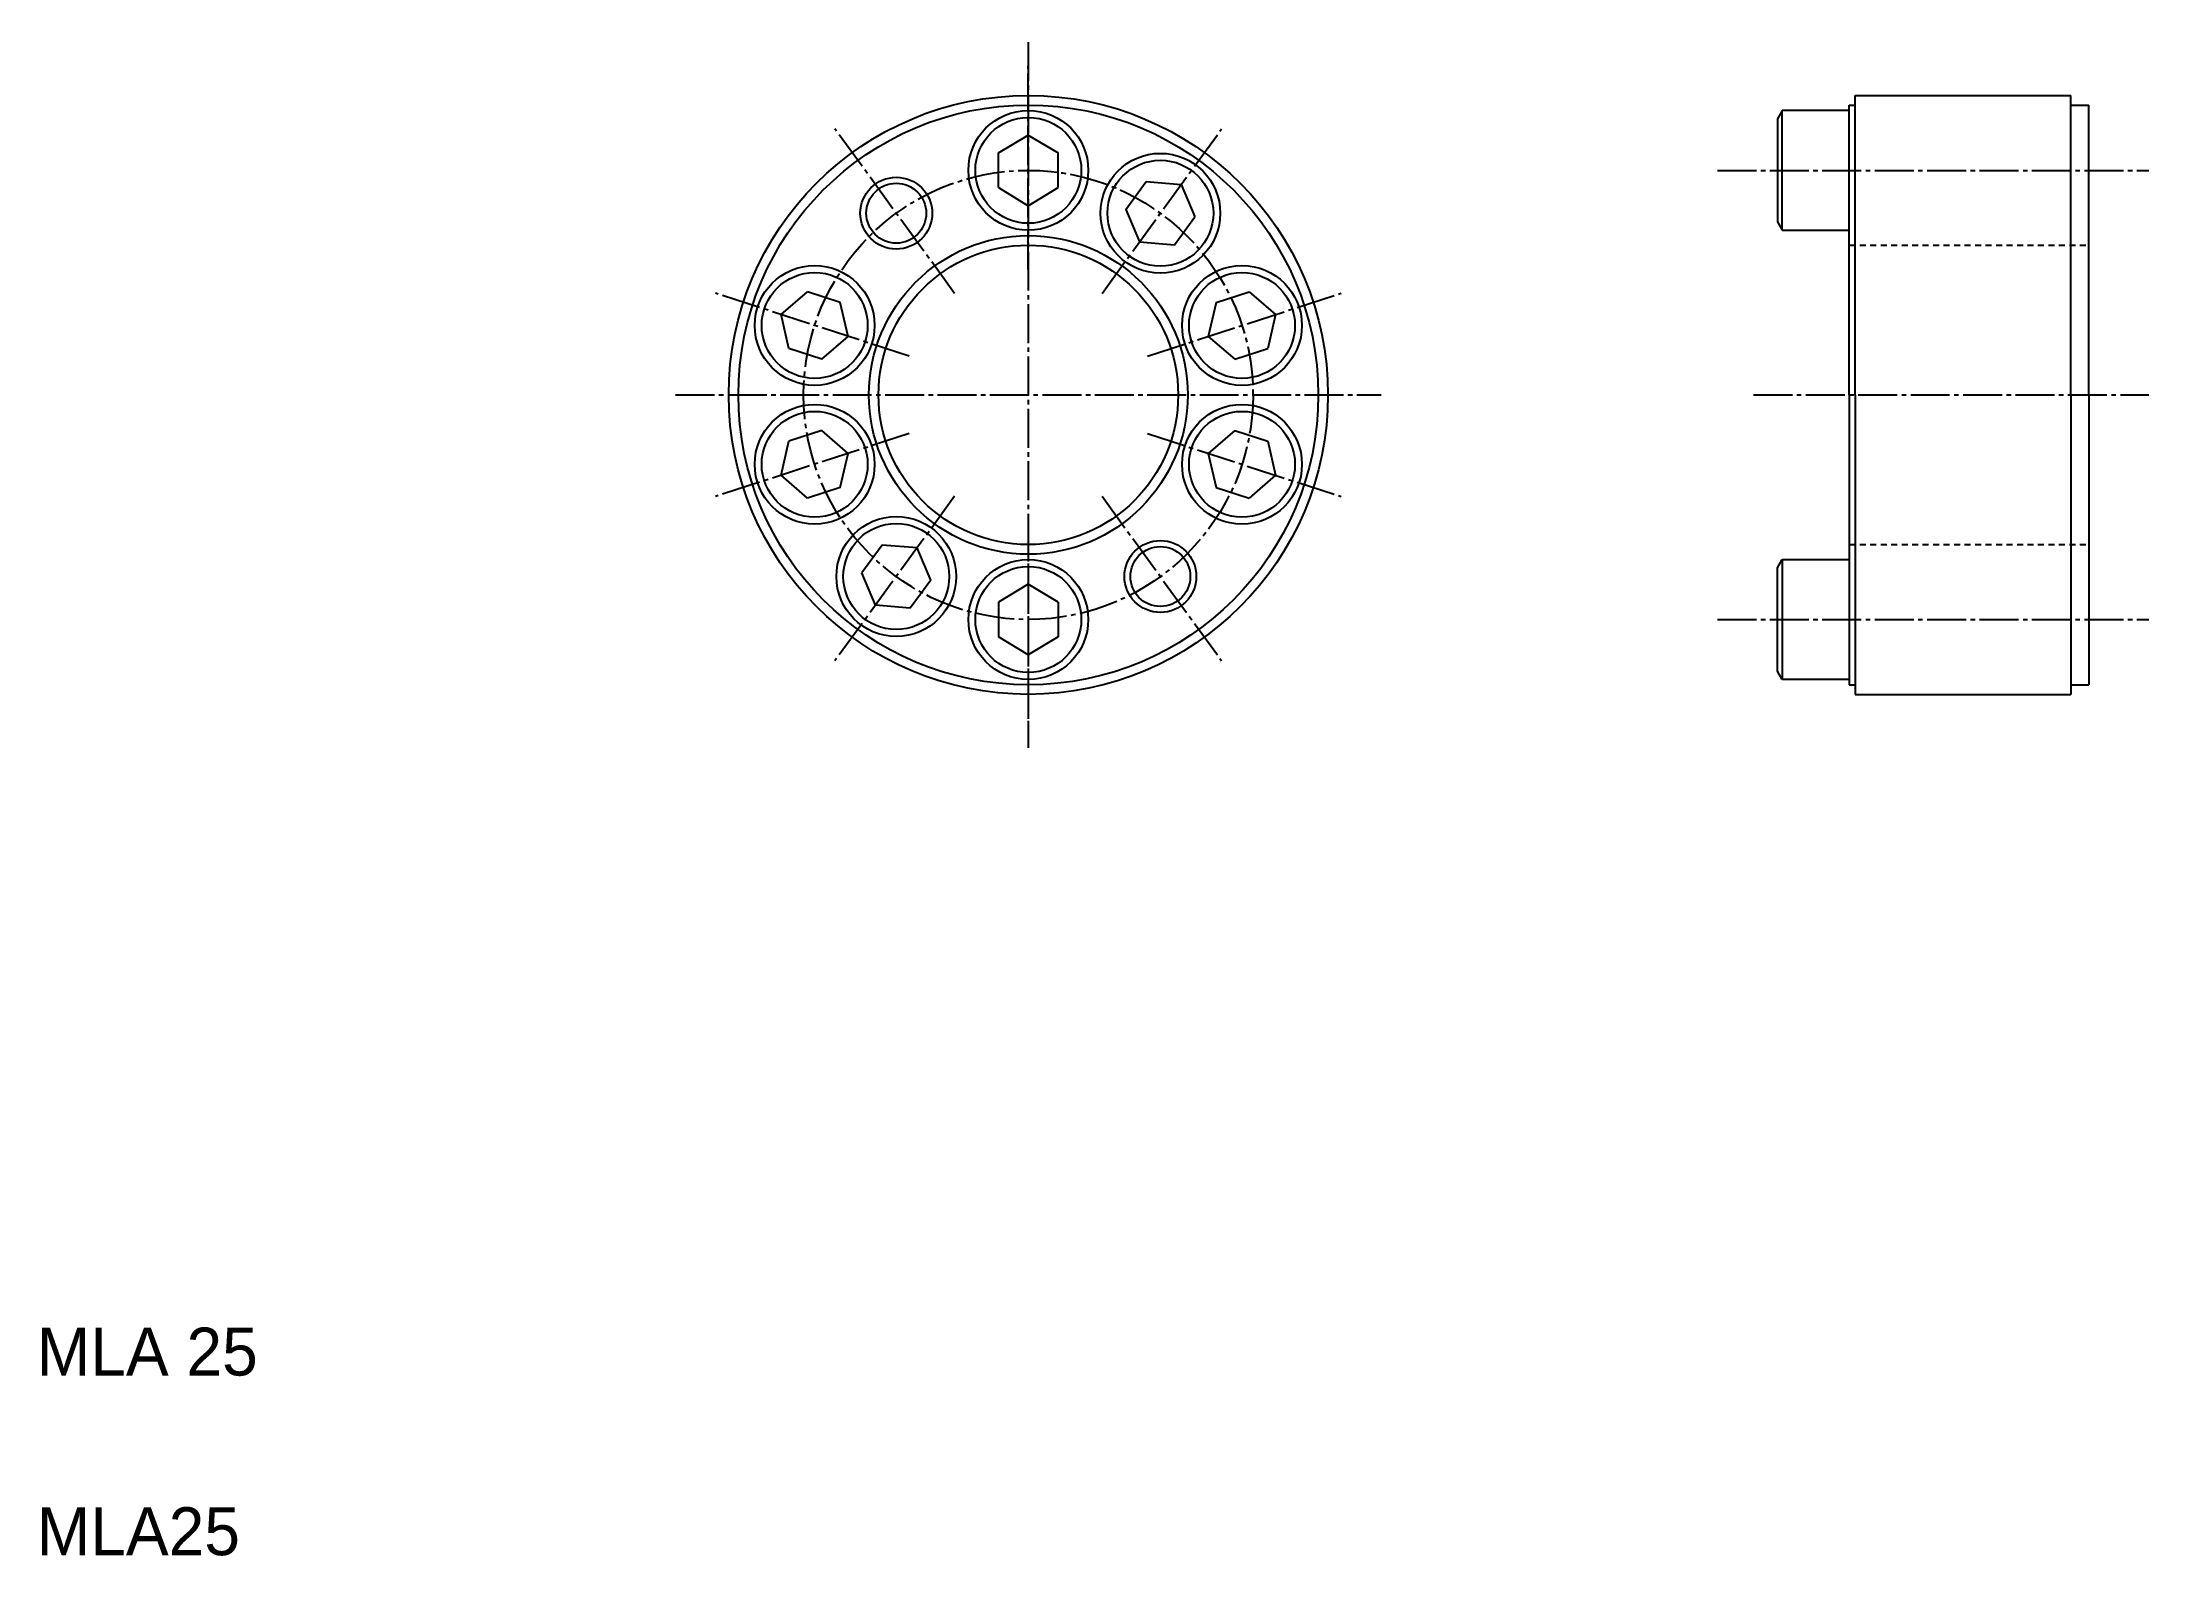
# Model space of a CAD drawing. Extents: x 10 to 186, y 10 to 136.
import ezdxf

# ---------------------------------------------------------------- set-up
doc = ezdxf.new("R2010")
doc.units = 0
doc.header["$LTSCALE"] = 0.25
doc.linetypes.add('CENTER', pattern=[17.5, 13, -1.5, 1.5, -1.5])
doc.linetypes.add('DASHED', pattern=[3.5, 2, -1.5])
doc.layers.get('0').update_dxf_attribs({"linetype": 'CONTINUOUS'})
doc.layers.add('CENTER', color=1, linetype='CENTER')

msp = doc.modelspace()

# ---------------------------------------------------------------- linework, layer by layer
for p, q in [((161.75, 131.87), (179.75, 131.87)), ((161.75, 106.87), (161.75, 131.87)), ((179.75, 106.87), (179.75, 131.87)), ((155.65, 130.62), (155.25, 129.93)), ((155.65, 120.62), (155.65, 130.62)), ((161.25, 130.62), (155.65, 130.62)), ((161.25, 106.87), (161.25, 131.07)), ((161.25, 131.07), (161.75, 131.07)), ((161.25, 120.62), (161.25, 130.62)), ((179.75, 131.07), (181.25, 131.07)), ((181.25, 106.87), (181.25, 131.07)), ((90.24, 127.07), (92.74, 128.57)), ((92.74, 128.57), (95.24, 127.07)), ((155.25, 129.93), (155.25, 121.32)), ((90.24, 124.18), (90.24, 127.07)), ((95.24, 124.18), (95.24, 127.07)), ((90.24, 124.18), (92.74, 122.67)), ((92.74, 122.67), (95.24, 124.18)), ((100.89, 122.35), (102.58, 124.68)), ((102.58, 124.68), (105.49, 124.43)), ((105.49, 124.43), (106.63, 121.74)), ((100.89, 122.35), (102.02, 119.66)), ((104.93, 119.41), (106.63, 121.74)), ((155.25, 121.32), (155.65, 120.62)), ((102.02, 119.66), (104.93, 119.41)), ((155.65, 120.62), (161.25, 120.62)), ((72.1, 113.58), (74.31, 115.49)), ((77.05, 114.6), (74.31, 115.49)), ((77.71, 111.76), (77.05, 114.6)), ((108.42, 114.6), (107.76, 111.76)), ((108.42, 114.6), (111.17, 115.49)), ((111.17, 115.49), (113.38, 113.58)), ((72.76, 110.74), (72.1, 113.58)), ((113.38, 113.58), (112.72, 110.74)), ((75.51, 109.85), (77.71, 111.76)), ((107.76, 111.76), (109.97, 109.85)), ((75.51, 109.85), (72.76, 110.74)), ((109.97, 109.85), (112.72, 110.74)), ((161.25, 106.87), (161.25, 82.67)), ((161.75, 106.87), (161.75, 81.87)), ((179.75, 106.87), (179.75, 81.87)), ((181.25, 106.87), (181.25, 82.67)), ((75.51, 103.9), (72.76, 103.01)), ((77.71, 101.99), (75.51, 103.9)), ((109.97, 103.9), (107.76, 101.99)), ((109.97, 103.9), (112.72, 103.01)), ((72.1, 100.17), (72.76, 103.01)), ((77.05, 99.15), (77.71, 101.99)), ((107.76, 101.99), (108.42, 99.15)), ((112.72, 103.01), (113.38, 100.17)), ((74.31, 98.26), (72.1, 100.17)), ((77.05, 99.15), (74.31, 98.26)), ((108.42, 99.15), (111.17, 98.26)), ((113.38, 100.17), (111.17, 98.26)), ((80.54, 94.34), (78.85, 92.01)), ((83.45, 94.09), (80.54, 94.34)), ((84.59, 91.4), (83.45, 94.09)), ((79.98, 89.32), (78.85, 92.01)), ((155.25, 92.43), (155.65, 93.12)), ((155.25, 83.82), (155.25, 92.43)), ((155.65, 93.12), (155.65, 83.12)), ((155.65, 93.12), (161.25, 93.12)), ((161.25, 93.12), (161.25, 83.12)), ((84.59, 91.4), (82.89, 89.07)), ((92.74, 91.07), (90.24, 89.57)), ((95.24, 89.57), (92.74, 91.07)), ((82.89, 89.07), (79.98, 89.32)), ((90.24, 89.57), (90.24, 86.68)), ((95.24, 89.57), (95.24, 86.68)), ((92.74, 85.17), (90.24, 86.68)), ((95.24, 86.68), (92.74, 85.17)), ((155.65, 83.12), (155.25, 83.82)), ((161.25, 83.12), (155.65, 83.12)), ((161.25, 82.67), (161.75, 82.67)), ((179.75, 82.67), (181.25, 82.67)), ((161.75, 81.87), (179.75, 81.87)), ((166.25, 81.87), (166.25, 81.88)), ((170.75, 81.87), (170.75, 81.87))]:
    msp.add_line(p, q)
at = {"color": 3, "linetype": 'DASHED'}
for p, q in [((161.25, 119.37), (181.25, 119.37)), ((161.25, 94.37), (181.25, 94.37))]:
    msp.add_line(p, q, dxfattribs=at)
for centre, radius in [((92.74, 106.87), 25), ((92.74, 106.87), 24.2), ((92.74, 125.62), 5), ((92.74, 125.62), 4.42), ((103.76, 122.04), 5), ((103.76, 122.04), 4.42), ((81.72, 122.04), 2.5), ((92.74, 106.87), 13.3), ((92.74, 106.87), 12.5), ((74.91, 112.67), 5), ((74.91, 112.67), 4.42), ((110.57, 112.67), 5), ((110.57, 112.67), 4.42), ((74.91, 101.08), 5), ((74.91, 101.08), 4.42), ((110.57, 101.08), 5), ((110.57, 101.08), 4.42), ((81.72, 91.71), 5), ((81.72, 91.71), 4.42), ((103.76, 91.71), 2.5), ((92.74, 88.12), 5), ((92.74, 88.12), 4.42)]:
    msp.add_circle(centre, radius)
at = {"color": 3}
for centre in [(81.72, 122.04), (103.76, 91.71)]:
    msp.add_circle(centre, 3, dxfattribs=at)
at = {"layer": 'CENTER', "color": 1, "linetype": 'CENTER'}
for p, q in [((92.74, 136.33), (92.74, 77.42)), ((92.74, 117.34), (92.74, 134.32)), ((86.59, 115.34), (76.6, 129.08)), ((86.59, 115.34), (76.6, 129.08)), ((98.89, 115.34), (108.87, 129.08)), ((150.25, 125.62), (186.25, 125.62)), ((82.79, 110.11), (66.63, 115.36)), ((102.69, 110.11), (118.84, 115.36)), ((63.29, 106.87), (122.19, 106.87)), ((153.25, 106.87), (186.25, 106.87)), ((82.79, 103.64), (66.63, 98.39)), ((102.69, 103.64), (118.84, 98.39)), ((86.59, 98.41), (76.6, 84.67)), ((98.89, 98.41), (108.87, 84.67)), ((92.74, 96.41), (92.74, 79.43)), ((150.25, 88.12), (186.25, 88.12))]:
    msp.add_line(p, q, dxfattribs=at)
msp.add_circle((92.74, 106.87), 18.75, dxfattribs=at)

# ---------------------------------------------------------------- texts
for s, p in [('MLA 25', (10, 25)), ('MLA25', (10, 10))]:
    msp.add_text(s, height=4).set_placement(p)

doc.saveas('drawing.dxf')
